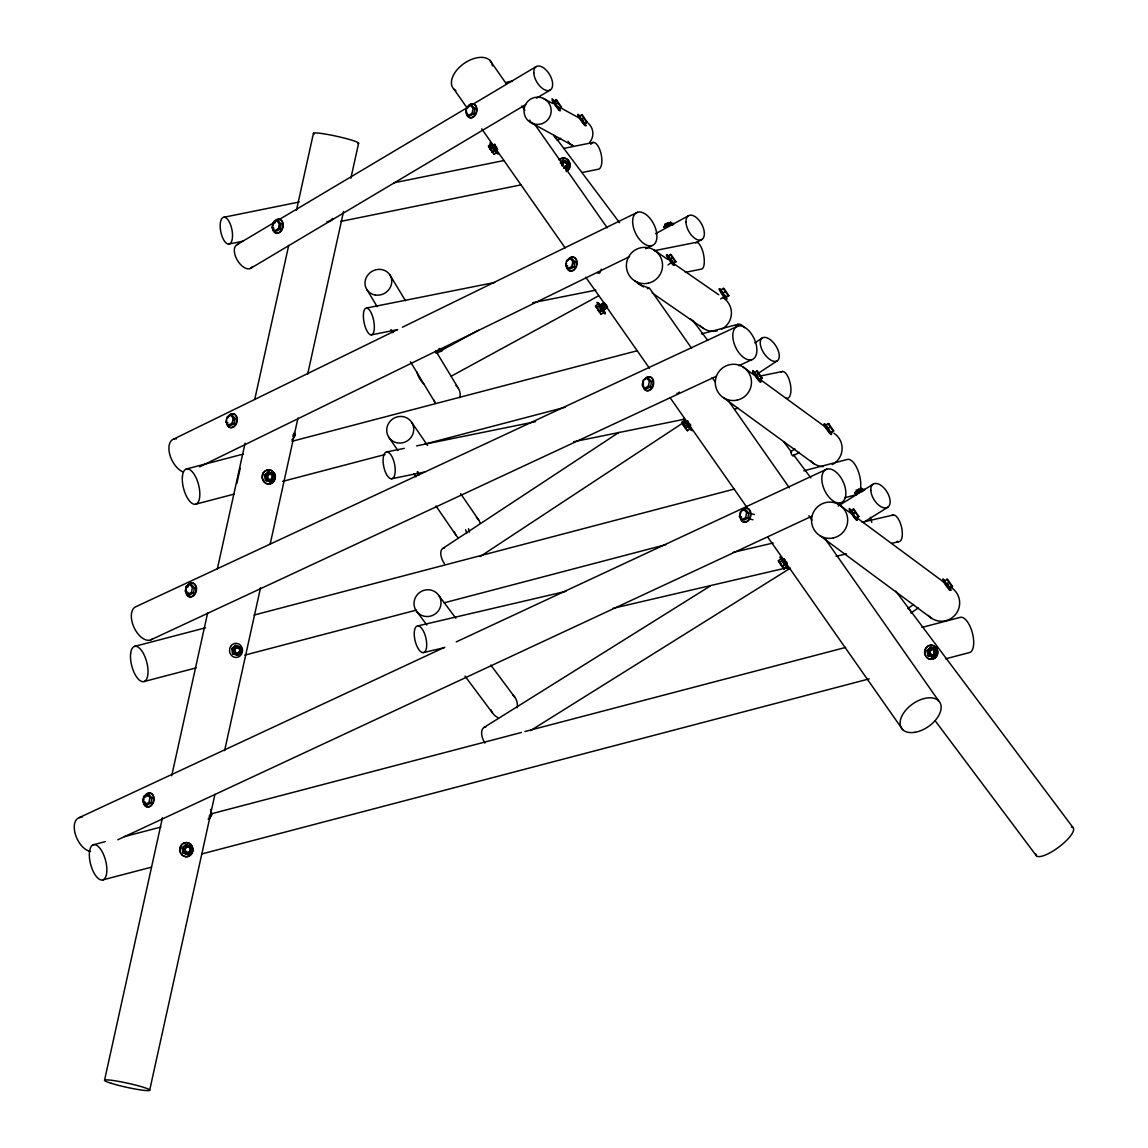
<?xml version="1.0" encoding="UTF-8"?>
<svg xmlns="http://www.w3.org/2000/svg" width="1148" height="1148" viewBox="0 0 1148 1148"><rect width="100%" height="100%" fill="white"/><g stroke="black" fill="none" stroke-linecap="round" stroke-linejoin="round"><path stroke-width="1.5" d="M493.511 145.896L494.501 146.987L494.458 145.15L497.012 148.939M495.678 148.881L496.61 149.9L495.778 147.159M236.804 483.48L240.233 468.241M143.73 796.454L142.739 801.433L145.38 804.418L147.346 804.891L150.962 802.897L151.952 797.917L149.326 794.933L147.346 794.459L143.73 796.454L145.71 796.913M186.177 586.384L185.201 591.364L187.827 594.363L189.851 594.836L193.467 592.842L194.442 587.862L191.816 584.877L189.793 584.389L186.177 586.384L188.2 586.872M145.38 804.418L148.996 802.423L149.972 797.444L147.346 794.459M187.827 594.363L191.443 592.368L192.434 587.389L189.793 584.389M225.969 422.12L226.96 417.14L230.576 415.146L232.542 415.619L235.182 418.604L234.192 423.583L230.576 425.578L228.596 425.104L225.969 422.12L227.95 422.593M228.596 425.104L232.212 423.11L233.202 418.13L230.576 415.146M272.148 227.691L273.124 222.712L276.754 220.732L278.519 221.148L281.16 224.133L280.169 229.126L276.553 231.107L274.774 230.691L272.148 227.691L273.927 228.122M274.774 230.691L278.39 228.696L279.38 223.717L276.754 220.732M468.499 115.288L472.115 113.293L473.105 108.314L470.465 105.329L466.849 107.324L465.858 112.303L468.499 115.288L470.307 115.718L473.923 113.724L474.913 108.744L472.287 105.76L470.465 105.329M565.634 265.418L566.61 260.438L570.226 258.458L572.364 258.96L575.005 261.959L574.014 266.939L570.398 268.919L568.26 268.417L565.634 265.418L567.758 265.934M568.26 268.417L571.876 266.422L572.866 261.443L570.226 258.458M644.803 388.139L648.419 386.144L649.409 381.165L646.783 378.18L643.153 380.175L642.177 385.154L644.803 388.139L646.941 388.655L650.557 386.661L651.547 381.681L648.907 378.696L646.783 378.18M739.427 516.586L740.403 511.606L744.019 509.612L746.157 510.114L748.783 513.113L747.807 518.092L744.191 520.073L742.053 519.57L739.427 516.586L741.551 517.088M742.053 519.57L745.669 517.576L746.659 512.596L744.019 509.612M596.917 307.851L599.844 312.313L607.622 307.219M104.525 1080.311L162.442 817.763M171.712 775.747L207.63 612.96M217.288 569.207L245.084 443.171M254.741 399.418L288.722 245.385M296.442 210.371L313.433 133.355M149.685 1090.17L214.949 794.344M224.606 750.591L260.524 587.805M270.182 544.052L297.978 418.016M307.635 374.262L343.553 211.476M350.886 178.213L358.607 143.213M554.097 136.153L557.397 140.372M529.773 120.095L530.62 122.061L533.59 123.597M293.343 438.206L295.108 435.523L294.476 432.452M209.237 818.868L211.892 814.836L210.945 810.23M560.411 162.385L562.75 160.16L568.303 161.768L569.236 166.747L565.72 170.091M560.353 163.475L563.869 160.132M264.485 475.315L268.001 471.971L273.626 473.579L274.559 478.558L271.043 481.902L265.418 480.309L264.485 475.315L269.192 471.943M269.852 481.945L274.559 478.558M231.666 648.749L235.182 645.406L240.879 647.013L241.812 651.992L238.296 655.336L232.599 653.729L231.666 648.749L236.431 645.377M182.102 847.999L185.617 844.655L191.314 846.263L192.247 851.242L188.731 854.586L183.034 852.993L182.102 847.999L186.866 844.627M187.483 854.629L192.247 851.242M926.967 650.586L930.483 647.242L936.165 648.85L937.084 653.829L933.582 657.173L927.9 655.58L926.967 650.586L931.717 647.214M932.348 657.216L937.084 653.829M678.368 393.19L677.291 393.506A2.64 1.535 87 0 1 676.889 393.276M488.46 146.011L490.813 144.39L496.467 152.713L494.114 154.349L488.46 146.011L490.799 149.742L490.11 148.422M553.68 101.067L556.565 99.89L561.458 107.108L558.574 108.285L553.68 101.067L556.292 103.894M554.412 101.383L556.565 99.89M489.235 147.819L491.588 146.198M555.761 104.511L557.914 103.019L555.833 99.575M492.061 151.995L494.415 150.359M558.574 108.285L561.458 107.108M579.381 116.163L582.309 114.958L587.216 122.176L585.021 123.697L579.381 116.163L582.309 114.958M582.754 121.286L581.562 119.607L583.658 118.086L581.577 114.642M557.77 140.257L560.654 138.248M584.289 123.381L587.216 122.176M595.496 305.913L598.108 304.105L603.762 312.428L601.15 314.251L595.496 305.913L597.663 307.793M667.964 255.918L671.092 254.583L675.985 261.787L672.857 263.136L667.964 255.918L668.696 256.234M596.271 307.721L598.883 305.913M670.045 259.376L672.427 257.712L670.346 254.268M599.098 311.883L601.71 310.075M668.007 264.944L672.341 261.931L671.322 260.079M672.857 263.136L675.985 261.787M720.628 289.942L723.943 288.464L728.851 295.682L725.536 297.16L720.628 289.942L721.375 290.257M723.211 288.148L725.292 291.606L722.709 293.4L721.977 291.506M720.671 298.968L725.019 295.954L724.331 295.51M725.536 297.16L728.851 295.682M681.783 422.392L684.38 420.57L690.048 428.907L687.437 430.715L681.783 422.392L685.715 427.515L685.485 426.712M754.236 372.397L757.364 371.048L762.258 378.266L759.144 379.615L754.236 372.397L754.982 372.713M682.558 424.2L685.169 422.378M756.317 375.841L758.713 374.191L756.632 370.732M685.385 428.362L687.996 426.554M759.144 379.615L762.258 378.266M825.455 425.205L828.77 423.712L833.663 430.931L831.08 432.724L825.455 425.205L828.77 423.712M790.513 451.896L794.861 448.882M827.536 428.649L830.104 426.855L828.024 423.397M790.685 451.925L791.345 453.876A2.64 0.918 59.6 0 0 792.909 455.971L799.424 452.341M830.348 432.409L833.663 430.931M778.373 560.654L780.97 558.846L786.624 567.169L784.027 568.992L778.373 560.654L780.425 563.008M850.826 510.659L853.954 509.325L858.848 516.543L855.719 517.877L850.826 510.659L853.438 513.486M851.572 510.975L853.954 509.325M779.148 562.463L781.745 560.654M853.538 515.28L852.993 514.117L855.303 512.453L853.222 509.009M781.975 566.624L784.572 564.816M855.719 517.877L858.848 516.543M944.259 580.802L947.574 579.324L952.481 586.542L949.152 588.02L944.259 580.802L944.991 581.118M907.867 608.512L913.665 604.479M946.842 579.008L948.922 582.466L946.167 583.615M910.995 612.989L918.242 607.952M949.152 588.02L952.481 586.542M442.812 548.428L618.973 432.38M754.824 342.879L762.286 337.957M480.165 556.536L683.189 422.78M757.838 373.602L777.239 360.816A13.661 7.003 56.6 0 0 771.14 340.396A13.661 7.003 56.6 0 0 760.923 346.954A13.661 7.003 56.6 0 0 777.239 360.816M491.918 146.126L490.296 142.309L495.649 149.14M597.85 309.644L599.959 312.27L598.94 310.419M779.836 562.936L782.821 567.012L781.53 565.548M483.997 727.459L710.512 585.853M838.212 506.024L873.183 484.169M530.491 730.616L790.455 568.102M863.425 522.484L887.748 507.273M494.114 146.643L493.697 145.179L494.358 146.47M496.61 149.9L494.573 145.064M236.646 244.883L275.046 222.023M278.117 220.201L468.542 106.864M473.148 104.124L536.116 66.641M250.852 268.202L525.741 104.597M536.489 98.197L550.308 89.975M669.915 224.951L667.404 225.381M417.154 471.914L418.833 475.129L417.901 471.656M858.187 491.473L859.651 490.827A5.209 0.804 -18.9 0 1 864.774 489.866M146.915 796.253L149.326 794.933M436.211 353.297L478.501 330.237M655.494 233.733L688.384 215.795M451.336 376.142L598.567 295.854M695.674 242.902L701.93 239.487M173.779 439.038L397.581 329.591M402.417 327.237L637.499 212.28M199.608 466.82L629.52 256.607M645.621 248.729L652.064 245.586A18.21 10.174 63.9 0 0 649.553 217.819A18.21 10.174 63.9 0 0 632.735 223.386A18.21 10.174 63.9 0 0 652.064 245.586M669.743 225.625C672.355 223.774 663.96 227.275 668.897 225.955M665.094 224.204L666.113 226.343L665.094 224.204L667.648 223.028L670.604 222.253L671.623 224.391L670.604 222.253M665.697 225.941L671.207 223.975M437.804 351.891L440.344 350.7L439.325 348.562L440.344 350.7M737.777 326.132L136.282 606.517A18.21 10.217 65 0 0 134.617 628.645A18.21 10.217 65 0 0 152.713 638.604M150.431 640.01L716.151 376.314M738.91 365.695L751.926 359.64A18.21 10.217 65 0 0 749.744 331.715A18.21 10.217 65 0 0 732.883 337.311A18.21 10.217 65 0 0 751.926 359.64M79.226 817.634L444.864 647.185M456.244 641.89L826.761 469.173M861.66 488.187L862.248 489.923L856.738 491.889L856.15 490.153L862.076 488.603L859.536 489.78M117.742 839.776L811.65 516.313M837.653 504.187L840.896 502.681A18.21 10.217 65 0 0 838.729 474.755A18.21 10.217 65 0 0 821.853 480.352A18.21 10.217 65 0 0 840.896 502.681M437.948 351.575L439.225 351.503L435.824 352.579L439.096 350.901L436.871 351.36M859.938 491.889C865.004 489.737 855.246 492.636 859.493 492.033M436.943 351.073L439.914 350.298M186.206 469.044L243.462 454.034M292.037 441.291L637.255 350.728M701.442 333.896L737.877 324.339M195.921 504.13L234.092 494.114M282.666 481.371L385.025 454.522M424.918 444.061L565.433 407.196M134.388 646.453L205.492 627.798M254.052 615.055L734.404 489.048M803.772 470.852L847.124 459.487A18.21 7.72 75.3 0 1 856.882 467.982A18.21 7.72 75.3 0 1 860.598 487.642M144.117 681.525L196.136 667.878M244.696 655.149L416.38 610.105M444.118 602.829L666.084 544.597M844.713 497.744L856.839 494.558M93.232 844.799L105.358 841.613M124.429 836.605L160.849 827.062M211.117 813.875L521.45 732.467M524.909 731.549L845.645 647.429M921.93 627.411L960.072 617.409A18.21 7.72 75.3 0 1 972.241 632.419A18.21 7.72 75.3 0 1 969.787 652.48L945.507 658.852M102.947 879.87L151.493 867.142M201.761 853.954L869.237 678.87M417.815 625.904L565.892 591.364M733.141 552.346L773.207 543.004M862.048 522.283L893.417 514.964M423.153 652.624A13.661 5.553 76.9 0 0 424.028 632.39A13.661 5.553 76.9 0 0 414.256 632.778A13.661 5.553 76.9 0 0 423.153 652.624L444.061 647.745M613.046 608.325L787.255 567.686M836.031 556.306L846.492 553.867M891.781 543.305L898.755 541.684M224.018 217.23L299.284 201.991M393.821 182.833L504.101 160.505M563.625 148.451L593.373 142.424M228.682 244.094A13.661 5.668 78.6 0 0 230.145 223.745A13.661 5.668 78.6 0 0 220.229 224.147A13.661 5.668 78.6 0 0 228.682 244.094L242.687 241.252M340.726 221.406L521.02 184.885M582.294 172.473L598.051 169.287A13.661 5.668 78.6 0 0 600.634 152.153A13.661 5.668 78.6 0 0 590.833 144.347M386.79 451.91L404.311 448.351M416.566 445.869L535.628 421.66M759.761 376.099L782.52 371.464M391.511 478.773A13.661 5.539 78.5 0 0 392.817 458.439A13.661 5.539 78.5 0 0 383.131 458.813A13.661 5.539 78.5 0 0 391.511 478.773L424.774 472M573.613 441.75L683.921 419.321M734.691 409.004L738.193 408.286M366.513 308.037L494.63 282.508M654.346 250.709L696.477 242.314A13.661 4.893 78.7 0 1 703.781 255.674A13.661 4.893 78.7 0 1 701.17 269.177L685.37 272.32M371.206 334.886A13.661 4.893 78.7 0 0 371.981 314.681A13.661 4.893 78.7 0 0 363.385 314.81A13.661 4.893 78.7 0 0 371.206 334.886L397.524 329.648M532.672 302.728L595.855 290.143M236.588 647.745L237.894 647.702M585.667 277.185L607.12 307.291M567.184 161.796L568.303 161.768M273.626 473.579L268.001 471.971M265.418 480.309L271.043 481.902M240.549 652.021L241.812 651.992M232.599 653.729L238.296 655.336M936.165 648.85L930.483 647.242M927.9 655.58L933.582 657.173M191.314 846.263L185.617 844.655M183.034 852.993L188.731 854.586M647.343 288.65C653.312 287.875 637.054 285.752 636.71 281.691M473.105 108.314L474.913 108.744M472.115 113.293L473.923 113.724M572.866 261.443L575.005 261.959M571.876 266.422L574.014 266.939M279.38 223.717L281.16 224.133M273.124 222.712L274.903 223.143M278.39 228.696L280.169 229.126M649.409 381.165L651.547 381.681M648.419 386.144L650.557 386.661M746.659 512.596L748.783 513.113M751.007 513.687L754.408 514.505M745.669 517.576L747.807 518.092M749.558 518.953L752.959 519.771M233.202 418.13L235.182 418.604M292.955 435.006L295.108 435.523M232.212 423.11L234.192 423.583M192.434 587.389L194.442 587.862M191.443 592.368L193.467 592.842M149.972 797.444L151.952 797.917M148.996 802.423L150.962 802.897M494.099 144.461L494.544 145.638M492.463 146.04L492.836 146.829M497.041 149.111L497.644 149.527L496.998 148.623M495.434 148.881L496.424 150.374L495.161 149.082M496.079 150.044L495.735 149.369M496.266 149.14L495.836 150.201M491.774 150.933L491.215 150.345C496.008 156.645 487.111 145.15 490.87 149.211M602.786 303.66L604.006 304.55M602.829 303.761L603.461 304.923M603.102 304.335L602.198 303.617L602.628 304.808M602.269 304.019L602.083 305.181M602.011 304.335L602.657 305.497M601.595 304.981L601.81 305.382M601.265 305.755L600.992 304.981M600.705 306.846L600.189 305.555M606.933 307.334L605.441 305.253L607.206 307.104M605.455 305.885L606.747 307.549L605.728 305.698M606.115 307.894L605.556 306.631M605.039 308.625L604.221 308.267M601.782 305.095L604.652 309.443L603.087 310.003L602.169 308.181M604.293 309.113L604.709 308.468M601.236 305.468L604.02 309.3M601.15 314.251L599.672 312.069M686.992 422.608L686.561 421.416L689.101 425.219M683.103 424.272L683.763 425.564L683.204 424.301M690.379 426.295L689.474 425.578M690.106 426.496L689.216 425.764M688.441 424.66L689.503 426.482L688.671 426.152M784.672 559.162L783.711 559.449L786.696 564.759L785.462 561.946M784.4 559.349L784.672 560.124M784.041 559.521L784.701 560.798M784.127 560.497L783.869 559.722M783.51 560.281L783.883 561.372M784.773 562.448L782.95 560.267L783.567 561.587M782.333 560.253L783.065 561.932M782.706 560.583L783.711 562.305M779.894 561.96L779.836 562.936M787.241 564.386L785.605 562.707M786.538 564.342L785.95 563.295M785.49 564.256L786.165 565.132L785.132 563.826M492.191 146.227L498.203 153.947L496.266 150.058M495.534 149.656L495.821 150.359L495.462 149.57M669.212 257.453L668.064 256.334M670.633 259.878L672.341 261.931L670.532 259.95M826.704 426.726L827.249 428.089M854.471 517.102L852.849 515.079M948.248 586.685L947.99 585.523M947.846 587.274L942.881 578.922L944.89 580.845M785.734 563.955L786.265 564.529M562.75 160.16L565.706 161.251M235.182 645.406L239.616 647.042M607.364 307.564L605.412 305.253M543.506 98.47L552.776 103.55M560.497 107.768L579.023 117.914M531.696 123.094L573.397 145.925A13.661 13.561 -61.3 0 1 568.073 141.347M654.303 250.164L667.49 259.29M673.345 263.351L718.763 294.792M634.643 280.815L643.425 286.9M652.222 292.984L703.509 328.486M743.215 367.102L754.724 375.482M760.478 379.687L826.66 427.946M723.541 397.739L814.176 463.835M839.461 504.919L850.941 513.414M856.681 517.662L944.244 582.452M819.787 535.556L931.731 618.399M492.65 152.297L491.057 149.584M688.126 423.167L687.537 422.234L688.456 423.985M779.707 562.663L781.185 564.4M690.235 318.757L691.44 319.732M825.756 539.718L823.733 537.551M911.024 611.927C912.847 614.252 907.523 606.488 908.585 608.928M494.3 145.81L493.898 145.308M493.984 145.38L493.367 144.964L493.812 146.14M493.74 145.552L493.123 145.136L493.568 146.313M493.496 145.724L493.109 146.097M496.797 149.283L497.4 149.699L496.955 148.523M496.553 149.455L497.156 149.871L496.941 149.082M492.75 146.227L493.755 148.58M496.582 149.828L496.51 149.14M495.319 150.302L495.936 150.718L495.706 149.943M495.075 150.474L495.678 150.747M490.067 148.106L490.684 149.025M604.408 302.527L604.307 303.086M604.135 302.713L604.924 304.737M603.633 303.459L604.279 304.363M603.087 303.833L602.901 304.622L602.557 303.947M602.542 304.22L602.126 304.607M601.724 304.78L601.107 304.378L601.322 305.167M605.383 308.094L606.015 308.511L605.599 307.607M604.838 307.98L605.742 308.697L606.072 307.521M601.15 304.794L601.839 306.057M600.921 305.354L600.72 306.129M600.648 305.54L600.017 305.138L601.38 307.19M600.375 305.727L600.404 306.344M602.04 309.243L603.288 310.391L602.528 308.74M597.62 307.248L597.52 307.822M597.391 307.808L596.974 308.195M686.891 422.55L686.03 421.804L686.461 422.981M690.551 426.08L688.599 423.87L690.02 425.535M689.202 427.027L688.326 426.597M688.126 426.525L688.929 427.214M683.62 423.913L683.734 424.875M683.663 424.286L683.462 425.061M686.26 428.721L687.437 430.715M784.601 559.521L784.184 559.908M784.055 559.908L783.639 560.296M785.806 564.543L786.423 564.945L786.222 564.156M782.821 566.624L782.692 566.624M580.328 118.316L578.018 114.269L580.041 116.192M582.883 122.377L586.054 125.821L584.963 123.295M721.862 291.578L722.795 292.424M721.461 292.166L721.532 292.754M492.966 146.083L493.339 147.174M784.443 560.812L784.802 561.358C782.333 557.713 785.533 562.003 784.443 560.769L784.802 561.358M667.218 255.315C663.171 252.431 676.99 271.272 673.001 263.437M490.856 143.643C486.809 140.759 500.614 159.586 496.625 151.751M495.003 150.675L494.056 149.527M598.165 303.345L596.989 302.441L601.107 309.257M685.973 428.678L683.247 424.674M687.135 421.187L688.728 423.799M690.063 426.066L689.13 425.147M493.769 146.04L493.195 145.538L493.87 146.815M493.525 146.212L492.636 145.48L492.865 146.255M492.951 145.71L493.654 146.557M496.108 150.158L493.281 146.212M495.62 150.488L494.702 149.556M495.132 150.833L494.027 149.226L494.659 149.814M492.851 151.522L492.492 151.091M492.607 151.694L493.166 152.196L492.506 150.919M492.363 151.866L493.253 152.584L492.248 151.263M604.451 303.402L603.547 302.685L603.762 303.474M604.178 303.603L603.59 302.685L604.293 303.646L603.159 303.502M606.775 307.521L605.843 306.602M606.187 307.033L607.091 307.75L606.89 306.961M606.23 307.894L604.508 305.885M605.656 307.406L606.56 308.123L606.345 307.334M602.241 304.033L604.982 307.434M605.383 307.592L605.957 308.094L605.584 307.32M605.154 308.654L604.221 307.736M604.609 309.027L603.977 308.74M604.336 309.228L603.403 308.295M600.648 306.042L600.332 305.368L601.021 306.631M600.533 305.268C591.134 294.189 610.664 322.315 603.633 309.73L602.14 308.295L602.887 309.486M598.94 310.62L600.418 311.826M599.672 311.567L600.232 312.084L599.141 310.376M690.608 425.693L689.675 424.774M688.843 425.191C701.442 444.204 673.876 406.392 687.193 422.321M687.824 425.391L686.949 423.842L689.518 426.453M688.987 426.826L688.269 425.98M685.672 428.233L684.524 426.697M786.567 563.912L785.72 563.424M782.936 560.296L784.959 563.281M784.744 563.295L786.107 564.716M785.505 562.979L788.561 568.274L785.218 564.945M783.811 563.424L785.289 565.29M784.715 565.117L787.887 568.734L786.81 566.208M721.891 291.477L722.68 292.51M829.545 431.002L828.411 429.811M828.569 431.174L829.129 431.691L828.77 430.902M945.364 583.342L944.804 582.825L947.66 587.102M947.617 585.939L948.549 586.786L947.617 584.963M756.518 375.769L758.34 378.194M757.407 378.338L760.894 382.054L759.818 379.529M852.261 512.467L853.682 514.318M688.9 425.98L689.417 426.41M783.481 560.812L782.606 560.066L782.821 560.855M187.21 591.851L189.851 594.836M144.72 801.907L147.346 804.891M686.906 421.445L687.537 422.234M579.539 116.551C572.938 109.577 588.637 132.178 584.476 123.64M721.26 289.985C714.372 283.14 732.381 307.764 725.349 295.725M825.498 425.65C818.897 418.676 834.596 441.277 830.435 432.739M553.838 101.44C546.95 94.581 564.96 119.205 557.928 107.166M944.302 581.261C937.414 574.402 955.423 599.026 948.391 586.987M754.336 372.813C747.735 365.839 763.434 388.44 759.273 379.902M850.926 511.075C844.124 504.302 862.033 528.869 855.016 516.815M597.534 308.611L596.845 307.922M685.284 420.842C678.683 413.868 694.382 436.47 690.221 427.931M781.874 559.105L779.994 557.096L785.017 565.447M580.601 118.631L581.347 119.579M582.61 122.061L581.864 121.114M826.56 427.73L828.11 429.84M948.076 586.284L946.526 584.174M670.016 258.472L669.384 257.726L669.872 258.731M671.135 261.859L668.925 258.702M755.398 374.894L756.145 375.855M852.648 512.711L853.38 513.673M494.358 146.298L493.87 144.777L494.157 146.212M496.553 149.326L495.118 147.618M495.922 148.709L496.28 149.455M496.036 149.627L495.075 148.322M494.903 149.412L495.305 150.13M604.58 303.746L603.862 302.9L604.164 303.574M605.57 306.789L606.474 307.736L606.13 306.932M602.829 304.206L604.809 306.659M605.642 307.736L604.637 306.645M605.025 307.162L605.383 307.922M604.766 307.348L605.642 308.166M604.838 308.295L603.819 307.205M604.02 308.869L601.853 305.842M603.13 308.482L604.379 309.644L604.164 308.841M603.475 309.243L602.47 308.152M603.202 309.429L602.47 307.965M602.657 309.817L602.269 309.085L603.044 309.63M602.384 310.003L600.217 306.975M599.816 311.022L599.371 310.434L599.945 311.381M599.328 311.137L599.672 311.883M690.221 424.401L690.565 425.147M690.292 425.018L689.144 423.497M686.691 422.823L686.332 422.034L687.236 422.981M689.474 425.908L688.183 424.186M685.6 427.601L684.05 425.147M786.61 563.797L785.878 562.52M785.246 564.744L784.113 562.893M784.988 564.931L784.199 563.682M827.062 426.511C818.194 415.648 834.955 441.076 831.023 432.337M721.662 291.678C712.793 280.801 729.54 306.243 725.608 297.49M948.047 587.188L951.046 590.388L947.99 585.093M669.585 257.238C660.186 246.16 679.716 274.286 672.685 261.701M755.872 373.717L752.873 370.503L757.838 378.453M491.688 144.662L492.679 145.94M683.806 425.09L684.595 426.138M783.395 560.009L780.525 556.708L785.562 565.06M945.722 583.772L946.526 584.863M828.928 430.256L827.608 428.649M828.225 430.744L826.13 427.616M581.448 118.718L582.754 120.325M757.709 377.448L756.905 376.357M757.063 377.907L754.982 374.779M494.845 145.925L496.381 148.623M495.778 148.02L497.07 149.484L496.711 148.695M495.893 148.967L494.53 147.059M493.87 146.6L495.405 149.312M494.903 149.642L494.515 148.896L495.793 150.23M491.861 150.747L492.908 152.383L492.564 151.579M606.89 306.114L606.13 304.751M606.661 306.028L605.857 304.938M605.183 306.272L606.187 307.348L605.828 306.444M605.527 307.047L604.164 305.153M604.365 306.832L604.709 307.621M604.164 307.994L602.399 305.468M603.016 307.779L603.36 308.568M602.815 308.941L601.035 306.401M689.905 424.846L688.484 423.095M687.724 423.512L688.814 425.607M599.285 311.395L597.921 309.501M684.509 425.535L686.102 427.501M684.409 425.736L684.796 426.511M685.557 427.874L684.194 425.965M786.696 561.96L787.04 562.735M786.495 563.123L785.132 561.214M783.912 560.956L785.505 562.907M785.677 563.682L784.357 561.544M783.323 561.602L784.228 562.821M785.132 564.07L784.342 562.721M948.922 582.466L951.735 586.226M830.104 426.855L832.931 430.615M725.292 291.606L728.105 295.366M583.658 118.086L586.47 121.86M557.914 103.019L560.726 106.793M672.427 257.712L675.254 261.471M758.713 374.191L761.526 377.95M855.303 512.453L858.116 516.227M553.967 135.277L619.547 222.726M692.646 320.22L707.685 340.296M784.012 442.08L791.532 452.125M793.684 454.995L810.89 477.927M895.799 591.191L1073.165 827.751M935.29 720.93L1036.328 855.705M438.837 595.496A13.661 13.259 -36.7 0 1 428.276 616.505A13.661 13.259 -36.7 0 1 415.461 597.434A13.661 13.259 -36.7 0 1 438.837 595.496L455.813 618.212M490.799 665.079L515.179 697.74M416.222 610.793L426.826 625M464.997 676.115L492.564 713.037M826.474 426.927L827.536 428.376M556.378 103.822C542.617 86.143 566.997 122.262 558.416 106.836M853.509 513.429C840.637 496.682 861.761 528.754 856.408 517.805M600.949 308.683L605.025 313.992L603.087 310.103M947.1 584.461L947.502 585.049M581.835 119.234L582.653 120.397M582.466 120.698L581.29 118.976M496.668 147.532L495.749 146.212M496.424 147.69L495.089 145.753M495.936 148.035L495.018 146.729M494.099 147.145L495.046 148.523M493.855 147.317L494.96 148.723M494.716 148.881L494.142 148.293L494.472 149.053M605.627 306.086L603.963 303.574M605.355 306.272L604.02 304.335M689.46 424.258L688.542 422.952M603.963 306.258L604.264 307.033M491.703 150.001L491.631 149.828M602.6 304.521L605.254 308.094M786.323 562.348L785.404 561.028M603.446 307.592L602.47 306.43M785.777 562.721L783.826 560.396M602.915 307.98L601.997 306.659M602.054 307.578L603.633 309.73M784.084 561.731L786.064 564.17L785.691 563.266M601.782 307.779L602.097 308.539M601.925 308.539L600.418 306.042M783.395 562.52L784.414 563.668M783.567 563.266L783.869 564.041M600.361 307.793L601.279 309.113M684.409 425.736L685.385 427.099M781.401 564.572L780.253 563.051L781.386 564.787M604.25 303.56L604.967 304.607L604.566 303.947M785.978 563.08L786.825 564.228M489.909 60.37L506.383 83.876M521.823 105.903L524.909 110.308M535.198 125.003L607.235 227.821M649.424 288.048L691.613 348.274M712.205 377.649L715.29 382.054M727.631 399.676L789.379 487.814M808.938 515.725L812.023 520.13M825.398 539.23L938.605 700.797M453.948 89.171L467.322 108.271A7.103 5.094 -76.5 0 1 475.803 105.616A7.103 5.094 -76.5 0 1 473.55 117.024A7.103 5.094 -76.5 0 1 466.562 111.887M481.729 128.834L494.071 146.456M496.137 149.398L565.089 247.81M606.244 306.559L649.467 368.25M670.059 397.639L747.233 507.803M767.811 537.178L783.252 559.205M786.337 563.611L902.629 729.597M491.287 149.771L492.392 151.45M598.323 309.659L599.902 312.285M689.116 424.99L689.417 425.492M688.843 424.416L689.259 425.018L689.015 424.243M411.558 422.148A13.661 13.188 -34.5 0 1 400.925 443.056A13.661 13.188 -34.5 0 1 388.196 424.1A13.661 13.188 -34.5 0 1 411.558 422.148L427.573 445.481M460.606 493.64L478.63 519.901M388.899 437.388L397.897 450.518M413.926 473.866L415.92 476.779M435.939 505.967L455.971 535.14M828.411 428.764L829.358 430.486M828.296 428.85L829.057 429.998M581.462 120.54L580.041 118.115L583.026 122.19M555.359 104.841L557.454 107.352M784.644 562.52L783.897 561.157M687.91 424.373L686.705 422.507M687.523 424.631L686.432 422.694M781.114 564.974L780.367 563.611M495.563 147.977L494.257 145.523M494.774 146.901L495.506 148.106M494.042 147.403L495.778 149.642M494.243 148.236L493.037 146.384M493.999 148.408L493.138 147.116M600.705 308.525L599.945 307.162M493.841 145.868L494.472 147.202M684.997 426.726L685.959 428.261M600.548 308.094L599.83 307.004M721.834 293.257L724.173 296.041M852.993 514.117L852.218 512.596M852.447 514.491L851.429 512.654M757.608 376.558L758.154 377.678M671.221 260.151L672.226 261.873M555.847 104.511L555.288 103.392M785.06 561.358L784.371 560.023M784.529 561.745L783.309 560.138M784.041 561.975L783.295 560.784M780.913 563.223L781.257 564.012M781.056 564.055L780.296 562.864M781.802 565.175L782.175 565.734M687.308 422.88L687.666 423.655M686.848 424.229L685.916 422.435M686.576 424.416L685.916 423.368M604.838 303.761L605.183 304.536M683.778 425.334L684.136 426.123M604.106 305.296L603.418 303.962M603.016 306.057L602.327 304.708M602.743 306.243L601.81 304.45M601.652 307.004L600.964 305.655M600.49 306.789L600.849 307.564M599.859 306.717L600.576 307.75M495.204 146.686L494.501 145.365M494.358 146.255L494.716 147.03M494.802 148.523L495.534 149.814M782.807 562.133L782.276 561.243M780.023 563.051L780.353 563.826L779.779 562.592M687.781 421.761L688.111 422.536M687.293 423.11L686.777 422.206M685.887 423.081L686.49 423.669L685.916 422.808M604.824 303.976L604.25 302.756M603.202 305.11L602.628 303.89M602.112 305.87L601.193 304.894M603.374 308.138L603.948 309.372M602.829 308.525L603.159 309.3M601.294 306.444L600.72 305.21M599.887 306.416L600.203 307.19M495.333 145.796L494.616 144.261M492.793 146.557L493.138 147.317M492.305 146.887L492.65 147.662M492.75 150.747L493.08 151.522M490.44 149.197L489.923 148.293M722.537 292.754L722.02 291.865M756.044 375.281L755.628 374.32M669.758 258.817L669.227 257.582M555.001 104.281L554.341 103.004M783.036 561.96L782.505 561.071M947.817 584.892L949.898 588.336M724.876 295.18L726.268 297.476M671.523 260.008L673.603 263.452M389.775 274.731L405.488 300.747M435.982 351.245L458.167 387.981M367.016 289.827L377.175 306.659M391.052 329.62L392.903 332.676M410.453 361.764L435.422 403.077A13.661 12.642 -31.1 0 1 433.973 400.107M555.187 103.449L554.929 102.588M688.082 421.847L687.666 420.814M687.408 421L687.81 422.048M604.25 303.675L603.274 302.871L602.944 304.033M604.494 308.066L604.766 308.812M603.13 309.013L603.475 309.687M494.989 144.404L495.276 145.122M493.037 145.767L493.324 146.485M491.818 146.614L492.105 147.331M490.598 147.461L490.885 148.192M490.383 148.523L489.966 147.489M686.877 421.416L686.504 422.407M600.088 311.682L600.304 312.471M783.252 567.184L784.027 568.992M493.339 152.541L494.114 154.349M465.571 529.745L466.892 533.045M858.69 488.962L859.278 490.698M667.648 223.028L668.236 224.764M870.313 517.303L871.791 522.426M468.513 528.74L469.489 532.155M928.215 650.557L929.134 655.537M265.676 475.286L266.609 480.266M232.929 648.72L233.862 653.7M183.364 847.97L184.297 852.95M607.192 306.961A4.047 0.761 46.8 0 1 607.321 307.291M597.419 272.55A2.727 1.923 -77.5 0 0 599.758 272.808L601.322 269.823A2.669 2.081 -57.2 0 0 601.222 269.192M679.329 392.042A2.727 1.923 -77.5 0 1 678.985 392.616M182.503 471.713A18.21 10.174 63.9 0 1 169.287 452.283A18.21 10.174 63.9 0 1 176.534 438.78M90.606 851.4A18.21 10.217 65 0 1 75.05 833.161A18.21 10.217 65 0 1 81.982 817.362M736.141 325.587A18.21 7.72 75.3 0 1 744.464 327.697M833.85 433.183A18.21 18.024 -53.9 0 1 832.243 464.596M823.087 466.648A18.21 18.024 -53.9 0 1 810.588 460.793M951.419 587.762A18.21 18.024 -53.5 0 1 955.337 614.725A18.21 18.024 -53.5 0 1 928.144 615.371M723.168 297.834A18.21 18.038 -55.3 0 1 721.575 329.246M717.127 330.882A18.21 18.038 -55.3 0 1 713.999 331.298M712.42 331.298A18.21 18.038 -55.3 0 1 699.907 325.444M314.251 134.086A23.118 2.109 12.4 0 1 335.876 136.095A23.118 2.109 12.4 0 1 357.875 143.6M1071.4 826.904A23.118 6.716 -36.9 0 1 1059.145 846.822A23.118 6.716 -36.9 0 1 1035.826 853.911M505.708 82.713A23.118 6.716 -36.9 0 1 512.439 81.379M455.928 90.649A23.118 13.776 -35 0 1 464.481 63.169A23.118 13.776 -35 0 1 492.406 65.867M512.883 695.143A13.661 13.259 -36.7 0 1 517.102 707.756M497.773 717.514A13.661 13.259 -36.7 0 1 491.028 709.923M892.039 515.481A13.661 5.553 76.9 0 1 901.725 528.094A13.661 5.553 76.9 0 1 897.205 541.282M484.915 743.1A13.661 7.548 58 0 1 485.891 726.799M476.334 517.332A13.661 13.188 -34.5 0 1 480.137 522.986M458.253 537.723A13.661 13.188 -34.5 0 1 454.45 532.055M444.391 563.639A13.661 7.003 56.6 0 1 444.592 547.84M781.157 371.981A13.661 5.539 78.5 0 1 790.47 384.68A13.661 5.539 78.5 0 1 785.691 397.911M588.163 123.223A13.661 13.561 -61.3 0 1 589.598 142.452M252.216 266.781A13.661 7.405 59.2 0 1 237.521 260.539A13.661 7.405 59.2 0 1 238.511 244.237M423.77 383.906A13.661 7.362 61.4 0 1 416.997 372.067M455.957 385.527A13.661 12.642 -31.1 0 1 459.831 397.61M648.333 386.259A2.727 1.966 -76.5 0 1 647.816 386.388M644.344 379.514A7.103 5.094 -76.5 0 1 652.939 380.361A7.103 5.094 -76.5 0 1 647.544 390.679A7.103 5.094 -76.5 0 1 643.511 381.122M644.832 379.629A7.103 5.094 -76.5 0 1 652.523 378.567A7.103 5.094 -76.5 0 1 651.49 388.899A7.103 5.094 -76.5 0 1 643.971 388.168M643.454 386.589A7.103 5.094 -76.5 0 1 643.468 383.001M573.469 263.15A2.727 1.966 -76.5 0 1 573.483 263.839M566.969 261.385A7.103 5.094 -76.5 0 1 575.779 259.161A7.103 5.094 -76.5 0 1 572.364 270.612A7.103 5.094 -76.5 0 1 566.438 263.165M570.642 257.654A7.103 5.094 -76.5 0 1 576.999 264.887A7.103 5.094 -76.5 0 1 568.246 269.708M567.428 268.431A7.103 5.094 -76.5 0 1 566.911 266.867M568.289 259.907A7.103 5.094 -76.5 0 1 569.379 258.601M740.23 514.318A7.103 5.094 -76.5 0 1 748.654 509.152A7.103 5.094 -76.5 0 1 747.448 520.977A7.103 5.094 -76.5 0 1 740.044 516.141M743.172 509.755A7.103 5.094 -76.5 0 1 750.677 511.908A7.103 5.094 -76.5 0 1 746.63 521.881A7.103 5.094 -76.5 0 1 740.532 516.256M266.566 474.841A3.1 2.856 88.5 0 1 267.14 474.339M185.373 851.055A2.727 2.511 88.5 0 1 185.273 848.329M184.713 850.51A3.1 2.856 88.5 0 1 184.656 848.917M185.617 852.663A3.1 2.856 88.5 0 1 184.928 852.376M191.673 853.595A7.103 6.544 88.5 0 1 181.714 854.772A7.103 6.544 88.5 0 1 182.331 843.924A7.103 6.544 88.5 0 1 192.075 846.521M192.634 848.272A7.103 6.544 88.5 0 1 192.419 851.945M332.576 218.522A7.103 6.544 88.5 0 1 328.414 221.535M332.805 218.522A7.103 6.544 88.5 0 1 326.95 221.65M186.866 587.417A7.103 5.094 -76.5 0 1 194.758 584.031A7.103 5.094 -76.5 0 1 194.715 594.635A7.103 5.094 -76.5 0 1 186.837 594.334M186.32 592.77A7.103 5.094 -76.5 0 1 186.335 589.182M279.61 225.338A2.727 1.966 -76.5 0 1 279.495 226.73M272.98 225.439A7.103 5.094 -76.5 0 1 280.256 219.541A7.103 5.094 -76.5 0 1 282.293 229.385A7.103 5.094 -76.5 0 1 274.315 231.867M273.482 230.59A7.103 5.094 -76.5 0 1 272.966 229.026M233.632 419.795A2.727 1.966 -76.5 0 1 233.647 420.498M227.146 418.044A7.103 5.094 -76.5 0 1 235.943 415.806A7.103 5.094 -76.5 0 1 232.527 427.257A7.103 5.094 -76.5 0 1 226.615 419.809M232.126 413.797A7.103 5.094 -76.5 0 1 237.306 419.106A7.103 5.094 -76.5 0 1 232.987 427.372A7.103 5.094 -76.5 0 1 227.046 423.512M227.591 418.145A7.103 5.094 -76.5 0 1 230.777 414.299M293.472 435.551A3.1 2.224 -76.5 0 1 293.185 436.297M294.017 433.27A7.103 5.094 -76.5 0 1 293.3 436.871M294.462 433.384A7.103 5.094 -76.5 0 1 293.745 436.986M292.912 438.579A7.103 5.094 -76.5 0 1 291.822 439.899M144.361 797.458A7.103 5.094 -76.5 0 1 152.254 794.072A7.103 5.094 -76.5 0 1 152.21 804.691A7.103 5.094 -76.5 0 1 144.332 804.389M143.816 802.825A7.103 5.094 -76.5 0 1 143.83 799.238M209.854 815.482A2.727 1.966 -76.5 0 1 209.496 816.056M209.969 815.611A3.1 2.224 -76.5 0 1 209.553 816.271M209.74 815.554A3.1 2.224 -76.5 0 1 209.323 816.214M210.615 810.832A7.103 5.094 -76.5 0 1 210.07 816.185M209.237 817.792A7.103 5.094 -76.5 0 1 208.147 819.098M210.543 809.369A7.103 5.094 -76.5 0 1 208.606 819.213M562.391 165.9A2.727 2.511 88.5 0 1 564.558 162.385A2.727 2.511 88.5 0 1 567.299 165.441A2.727 2.511 88.5 0 1 563.998 167.694M566.079 165.757A2.727 2.511 88.5 0 1 565.29 167.192M561.917 164.408A3.1 2.856 88.5 0 1 565.347 162.098A3.1 2.856 88.5 0 1 567.485 165.814A3.1 2.856 88.5 0 1 564.07 168.125M562.233 165.9A2.727 2.511 88.5 0 1 564.328 162.399A2.727 2.511 88.5 0 1 567.155 165.269A2.727 2.511 88.5 0 1 564.084 167.766M566.667 165.843A3.1 2.856 88.5 0 1 566.409 166.589M566.524 165.757A2.727 2.511 88.5 0 1 565.404 167.45M562.061 163.647A3.1 2.856 88.5 0 1 565.691 162.27A3.1 2.856 88.5 0 1 567.299 166.073A3.1 2.856 88.5 0 1 563.941 168.125M566.552 165.843A3.1 2.856 88.5 0 1 566.294 166.603M567.012 165.829A3.1 2.856 88.5 0 1 566.753 166.589M565.749 167.752A3.1 2.856 88.5 0 1 565.074 168.082M566.753 165.743A2.727 2.511 88.5 0 1 565.634 167.436M565.935 165.771A2.727 2.511 88.5 0 1 565.333 167.005M559.062 159.802A7.103 6.544 88.5 0 1 568.82 161.208A7.103 6.544 88.5 0 1 566.308 171.511M559.291 159.802A7.103 6.544 88.5 0 1 569.049 161.208A7.103 6.544 88.5 0 1 566.538 171.511M933.855 651.433A2.727 2.511 88.5 0 1 933.912 652.853M934.501 652.121A3.1 2.856 88.5 0 1 934.429 652.925A2.727 2.511 88.5 0 0 933.97 650.773M933.841 650.787A2.727 2.511 88.5 0 1 934.156 652.839A3.1 2.856 88.5 0 0 934.242 652.136M934.759 652.121A3.1 2.856 88.5 0 1 934.687 652.925M929.564 653.097A3.1 2.856 88.5 0 1 929.507 651.504M935.075 652.911A3.1 2.856 88.5 0 0 935.146 652.107A3.1 2.856 88.5 0 1 934.946 652.911M933.941 650.213A2.727 2.511 88.5 0 1 934.673 652.825M933.812 650.213A2.727 2.511 88.5 0 1 934.544 652.839M666.787 226.572A5.209 0.804 -18.9 0 1 664.276 226.242A5.209 0.804 -18.9 0 1 671.307 223.559A5.209 0.804 -18.9 0 1 672.585 224.377M666.959 227.089A5.209 0.804 -18.9 0 1 664.663 226.615A5.209 0.804 -18.9 0 1 672.168 223.932A5.209 0.804 -18.9 0 1 671.853 225.338M859.077 492.162A5.209 0.804 -18.9 0 1 856.709 492.779M855.791 492.923A5.209 0.804 -18.9 0 1 858.417 490.713A5.209 0.804 -18.9 0 1 864.602 489.579M862.894 491.287A5.209 0.804 -18.9 0 1 861.775 491.774M859.249 492.679A5.209 0.804 -18.9 0 1 854.944 493.224A5.209 0.804 -18.9 0 1 859.651 490.842M435.479 351.331A5.209 0.804 -18.9 0 1 441.291 349.652A5.209 0.804 -18.9 0 1 441.306 350.685M435.652 351.833A5.209 0.804 -18.9 0 1 441.033 350.226A5.209 0.804 -18.9 0 1 442.124 350.786M441.478 351.202A5.209 0.804 -18.9 0 1 440.559 351.661M438.206 352.623A5.209 0.804 -18.9 0 1 436.914 353.053M466.863 108.185A7.103 5.094 -76.5 0 1 475.674 105.946A7.103 5.094 -76.5 0 1 472.259 117.412A7.103 5.094 -76.5 0 1 466.332 109.95M130.642 653.37A18.21 7.72 75.3 0 0 142.051 681.582A18.21 7.72 75.3 0 0 145.064 657.015A18.21 7.72 75.3 0 0 130.642 653.37M89.487 851.716A18.21 7.72 75.3 0 0 100.895 879.928A18.21 7.72 75.3 0 0 103.894 855.36A18.21 7.72 75.3 0 0 89.487 851.716M182.46 475.975A18.21 7.72 75.3 0 0 193.869 504.187A18.21 7.72 75.3 0 0 196.868 479.606A18.21 7.72 75.3 0 0 182.46 475.975M737.16 400.121A18.21 18.024 -53.9 0 0 746.817 370.13A18.21 18.024 -53.9 0 0 716.165 376.989A18.21 18.024 -53.9 0 0 737.16 400.121M833.391 537.938A18.21 18.024 -53.5 0 0 843.048 507.961A18.21 18.024 -53.5 0 0 812.411 514.806A18.21 18.024 -53.5 0 0 833.391 537.938M648.261 283.197A18.21 18.038 -55.3 0 0 657.89 253.206A18.21 18.038 -55.3 0 0 627.253 260.051A18.21 18.038 -55.3 0 0 648.261 283.197M111.241 1083.31A23.118 2.109 12.4 0 0 148.967 1090.571A23.118 2.109 12.4 0 0 121.114 1081.847A23.118 2.109 12.4 0 0 111.241 1083.31M914.884 732.309A23.118 13.776 -35 0 0 940.542 703.824A23.118 13.776 -35 0 0 906.418 709.45A23.118 13.776 -35 0 0 914.884 732.309M870.815 490.44A13.661 7.548 58 0 0 885.854 507.933A13.661 7.548 58 0 0 884.721 488.79A13.661 7.548 58 0 0 870.815 490.44M542.086 123.64A13.661 13.561 -61.3 0 0 546.477 100.407A13.661 13.561 -61.3 0 0 524.249 108.314A13.661 13.561 -61.3 0 0 542.086 123.64M533.791 72.884A13.661 7.405 59.2 0 0 548.457 90.606A13.661 7.405 59.2 0 0 547.395 71.434A13.661 7.405 59.2 0 0 533.791 72.884M685.973 222.081A13.661 7.362 61.4 0 0 700.093 240.119A13.661 7.362 61.4 0 0 699.405 220.732A13.661 7.362 61.4 0 0 685.973 222.081M375.339 295.036A13.661 12.642 -31.1 0 0 391.21 277.701A13.661 12.642 -31.1 0 0 368.623 274.099A13.661 12.642 -31.1 0 0 375.339 295.036M268.015 475.401A2.727 2.511 88.5 0 0 269.967 479.649A2.727 2.511 88.5 0 0 272.377 475.717A2.727 2.511 88.5 0 0 268.015 475.401M267.929 474.813A3.1 2.856 88.5 0 0 269.378 479.936A3.1 2.856 88.5 0 0 272.75 476.033A3.1 2.856 88.5 0 0 267.929 474.813M267.814 474.813A3.1 2.856 88.5 0 0 269.263 479.95A3.1 2.856 88.5 0 0 272.621 476.033A3.1 2.856 88.5 0 0 267.814 474.813M267.986 475.057A2.727 2.511 88.5 0 0 269.263 479.591A2.727 2.511 88.5 0 0 272.234 476.147A2.727 2.511 88.5 0 0 267.986 475.057M263.165 473.019A7.103 6.544 88.5 0 0 268.216 484.04A7.103 6.544 88.5 0 0 274.472 473.837A7.103 6.544 88.5 0 0 263.165 473.019M263.409 473.005A7.103 6.544 88.5 0 0 268.46 484.04A7.103 6.544 88.5 0 0 274.731 473.823A7.103 6.544 88.5 0 0 263.409 473.005M185.703 848.085A2.727 2.511 88.5 0 0 187.641 852.333A2.727 2.511 88.5 0 0 190.051 848.401A2.727 2.511 88.5 0 0 185.703 848.085M185.474 847.497A3.1 2.856 88.5 0 0 186.923 852.634A3.1 2.856 88.5 0 0 190.295 848.716A3.1 2.856 88.5 0 0 185.474 847.497M181.025 845.703A7.103 6.544 88.5 0 0 186.076 856.724A7.103 6.544 88.5 0 0 192.333 846.506A7.103 6.544 88.5 0 0 181.025 845.703M235.268 648.835A2.727 2.511 88.5 0 0 237.206 653.083A2.727 2.511 88.5 0 0 239.616 649.151A2.727 2.511 88.5 0 0 235.268 648.835M235.168 648.233A3.1 2.856 88.5 0 0 236.617 653.37A3.1 2.856 88.5 0 0 239.989 649.467A3.1 2.856 88.5 0 0 235.168 648.233M235.354 648.491A2.727 2.511 88.5 0 0 236.632 653.011A2.727 2.511 88.5 0 0 239.602 649.567A2.727 2.511 88.5 0 0 235.354 648.491M235.039 648.247A3.1 2.856 88.5 0 0 236.488 653.37A3.1 2.856 88.5 0 0 239.86 649.467A3.1 2.856 88.5 0 0 235.039 648.247M230.59 646.439A7.103 6.544 88.5 0 0 235.641 657.474A7.103 6.544 88.5 0 0 241.898 647.257A7.103 6.544 88.5 0 0 230.59 646.439M193.51 595.367A7.103 5.094 -76.5 0 0 193.553 583.371A7.103 5.094 -76.5 0 0 185.703 590.904A7.103 5.094 -76.5 0 0 193.51 595.367M280.212 231.638A7.103 5.094 -76.5 0 0 280.256 219.641A7.103 5.094 -76.5 0 0 272.392 227.175A7.103 5.094 -76.5 0 0 280.212 231.638M151.019 805.422A7.103 5.094 -76.5 0 0 151.062 793.412A7.103 5.094 -76.5 0 0 143.199 800.96A7.103 5.094 -76.5 0 0 151.019 805.422M930.554 650.672A2.727 2.511 88.5 0 0 932.492 654.92A2.727 2.511 88.5 0 0 934.903 650.988A2.727 2.511 88.5 0 0 930.554 650.672M930.325 650.084A3.1 2.856 88.5 0 0 931.774 655.221A3.1 2.856 88.5 0 0 935.146 651.303A3.1 2.856 88.5 0 0 930.325 650.084M930.641 650.328A2.727 2.511 88.5 0 0 931.918 654.862A2.727 2.511 88.5 0 0 934.888 651.404A2.727 2.511 88.5 0 0 930.641 650.328M925.632 648.29A7.103 6.544 88.5 0 0 930.684 659.325A7.103 6.544 88.5 0 0 936.94 649.108A7.103 6.544 88.5 0 0 925.632 648.29M925.891 648.276A7.103 6.544 88.5 0 0 930.942 659.311A7.103 6.544 88.5 0 0 937.199 649.094A7.103 6.544 88.5 0 0 925.891 648.276"/></g></svg>
